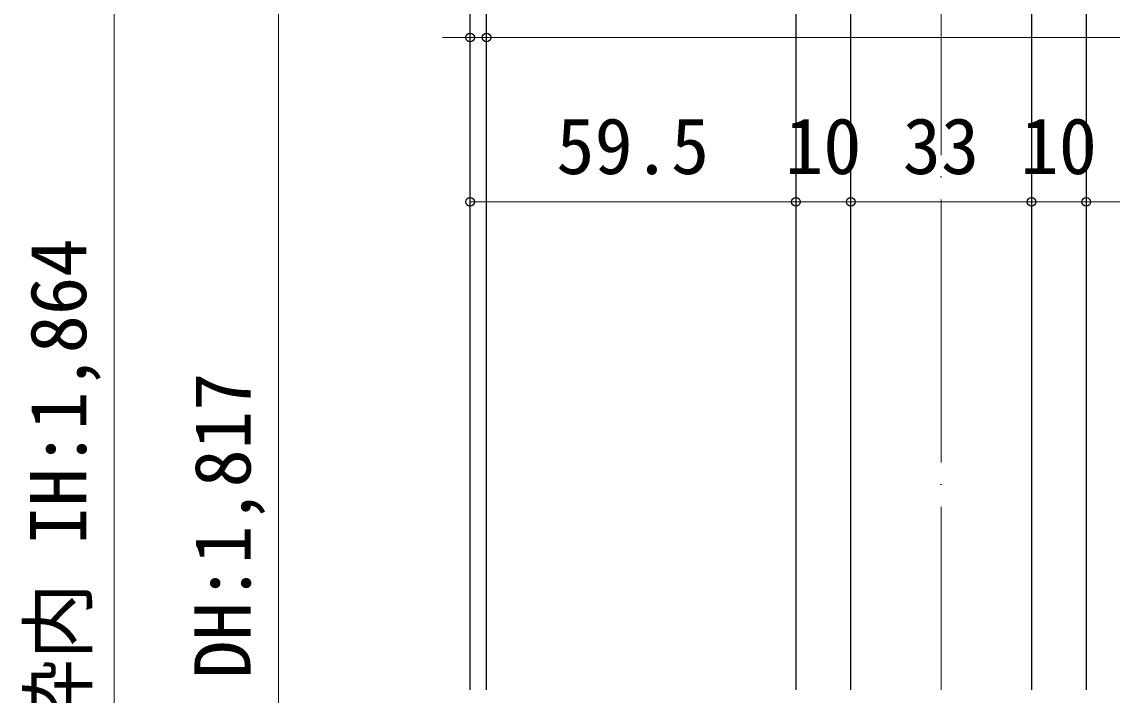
# Model space of a CAD drawing. Units: millimetres at full size. Extents: x -800 to 800, y -560 to 560.
# Drawn here: x -589.1 to -390.1, y 165 to 287.9 of the extents above; entities that cross this region are included whole.
import ezdxf
from ezdxf.enums import TextEntityAlignment as Align

# ---------------------------------------------------------------- set-up
doc = ezdxf.new("R2010")
doc.units = ezdxf.units.MM
doc.header["$LTSCALE"] = 4
doc.header["$PDMODE"] = 32
doc.header["$PDSIZE"] = 1.6
doc.linetypes.add('USER11', pattern=[14.01, 12, -1, 0.01, -1])
doc.layers.add('2-0', color=7, linetype='Continuous', lineweight=25)
doc.styles.add('ＭＳ ゴシック', font='')
doc.styles.get('ＭＳ ゴシック').set_extended_font_data('MS Gothic')

msp = doc.modelspace()

# ---------------------------------------------------------------- linework, layer by layer
at = {"layer": '2-0', "color": 4, "linetype": 'USER11', "lineweight": 9}
msp.add_line((-421.288, 423.751), (-421.288, 166), dxfattribs=at)
at = {"layer": '2-0'}
for p, q in [((-507.286, 166), (-507.286, 421)), ((-504.283, 166), (-504.283, 421)), ((-447.787, 385.002), (-447.787, 166)), ((-394.789, 385.002), (-394.789, 166))]:
    msp.add_line(p, q, dxfattribs=at)
at = {"layer": '2-0', "color": 4, "lineweight": 9}
for p, q in [((-572.286, 21.001), (-572.286, 385.001)), ((-542.286, 377.002), (-542.286, 33.999)), ((-512.286, 285.002), (-330.29, 285.002)), ((-507.286, 285.002), (-504.283, 285.002)), ((-507.286, 255.002), (-447.787, 255.002)), ((-447.787, 255.002), (-437.788, 255.002)), ((-437.788, 255.002), (-404.788, 255.002)), ((-404.788, 255.002), (-394.789, 255.002)), ((-394.789, 255.002), (-335.29, 255.002))]:
    msp.add_line(p, q, dxfattribs=at)
at = {"layer": '2-0'}
msp.add_lwpolyline([(-437.788, 166), (-437.788, 351.003), (-404.788, 351.003), (-404.788, 166)], dxfattribs=at)
at = {"layer": '2-0', "color": 4}
for p in [(-507.286, 285.002), (-504.283, 285.002), (-507.286, 255.002), (-447.787, 255.002), (-437.788, 255.002), (-404.788, 255.002), (-394.789, 255.002)]:
    msp.add_point(p, dxfattribs=at)

# ---------------------------------------------------------------- texts
at = {"layer": '2-0', "style": 'ＭＳ ゴシック'}
for s, p in [('59.5', (-491.537, 257.002)), ('10', (-449.788, 257.002)), ('33', (-428.288, 257.002)), ('10', (-406.789, 257.002))]:
    msp.add_text(s, height=10.26, dxfattribs=at).set_placement(p, align=Align.BOTTOM_LEFT)
for s, p in [('枠内 IH:1,864', (-574.286, 157.501)), ('DH:1,817', (-544.286, 168.001))]:
    msp.add_text(s, height=10.26, rotation=90, dxfattribs=at).set_placement(p, align=Align.BOTTOM_LEFT)

doc.saveas('drawing.dxf')
